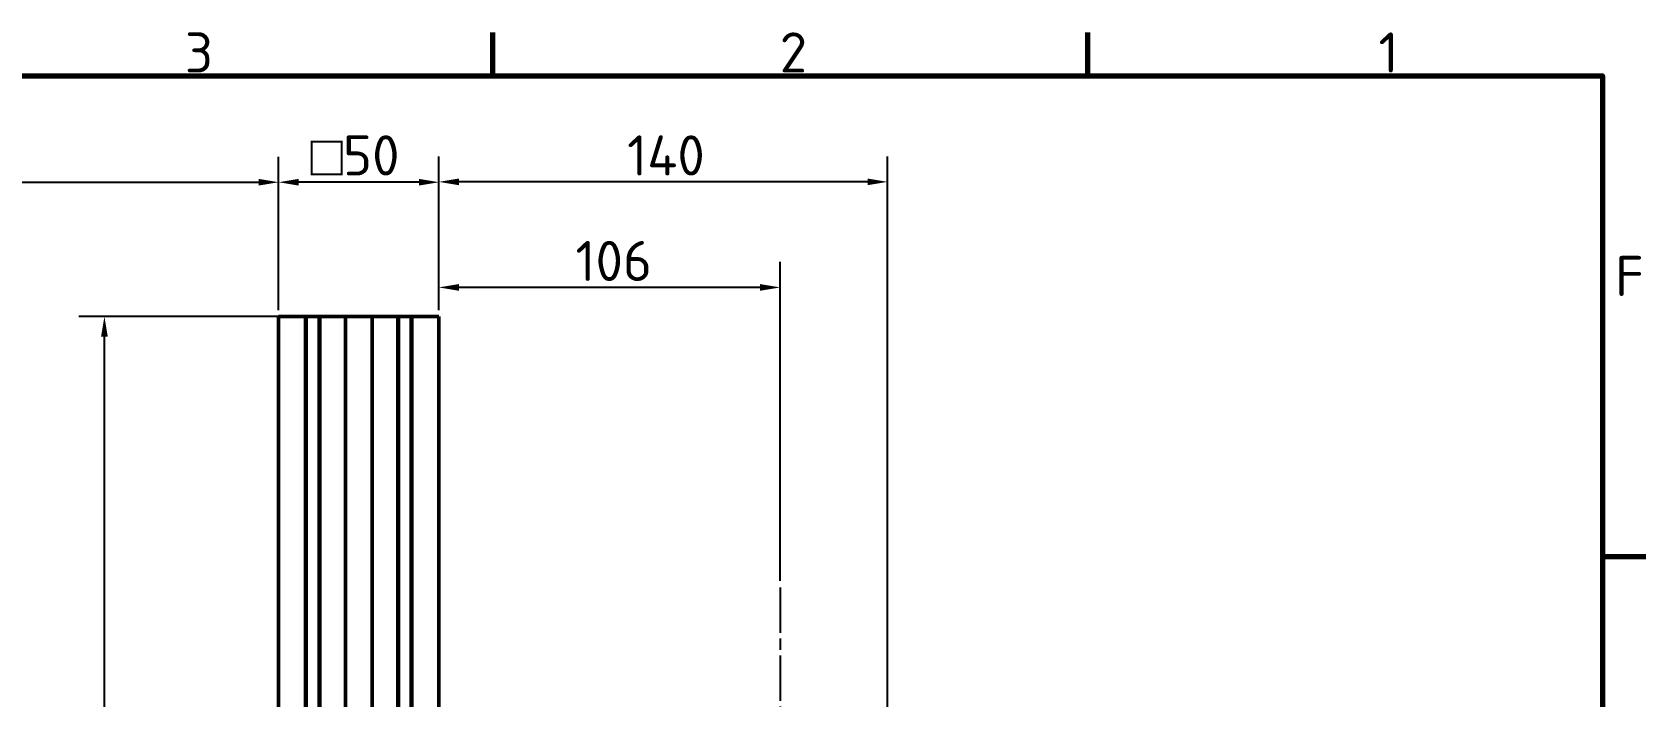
# Model space of a CAD drawing. Header units: millimetres. Extents: x 0 to 2376, y 0 to 1680.
# Drawn here: x 1552 to 2358, y 1330 to 1662 of the extents above; entities that cross this region are included whole.
import ezdxf

# ---------------------------------------------------------------- set-up
doc = ezdxf.new("R2010")
doc.units = ezdxf.units.MM
doc.header["$LTSCALE"] = 4
doc.linetypes.add('CHAIN', pattern=[0.3543, 0.2362, -0.0295, 0.0591, -0.0295])
for name, color, linetype, lineweight in [('Border (ISO)', 7, 'Continuous', 70), ('Centerline (ISO)', 7, 'Continuous', 25), ('Dimension (ISO)', 7, 'Continuous', 25), ('Visible (ISO)', 7, 'Continuous', 50)]:
    doc.layers.add(name, color=color, linetype=linetype, lineweight=lineweight)
doc.styles.add('Note Text (DIN)', font='isocpeur.ttf')
doc.dimstyles.new('AA-DT', dxfattribs={"dimscale": 4, "dimtxt": 5, "dimasz": 2.5, "dimexe": 3.175, "dimexo": 0.8, "dimgap": 0.8, "dimtad": 1, "dimdec": 0, "dimrnd": 1e-08, "dimzin": 0, "dimtxsty": 'Note Text (DIN)', "dimcen": 0.09, "dimdle": 10, "dimclrd": 5, "dimclre": 5, "dimclrt": 256, "dimadec": 0, "dimazin": 0, "dimtfac": 1, "dimtmove": 0, "dimatfit": 3, "dimfxl": 1, "dimtolj": 1, "dimtzin": 0, "dimlwd": -1, "dimlwe": -1, "dimarcsym": 0})
doc.dimstyles.new('Default (DIN)', dxfattribs={"dimscale": 4, "dimtxt": 5, "dimasz": 2.5, "dimexe": 3.175, "dimexo": 0.8, "dimgap": 0.8, "dimtad": 1, "dimdec": 0, "dimrnd": 1e-08, "dimzin": 0, "dimtxsty": 'Note Text (DIN)', "dimcen": 0.09, "dimdle": 10, "dimclrd": 5, "dimclre": 5, "dimclrt": 256, "dimadec": 0, "dimazin": 0, "dimtfac": 1, "dimtmove": 0, "dimatfit": 3, "dimfxl": 1, "dimtolj": 1, "dimtzin": 0, "dimlwd": -1, "dimlwe": -1, "dimarcsym": 0})

# ---------------------------------------------------------------- blocks, each defined once
blk = doc.blocks.new('Borders Default Border')
at = {"layer": 'Border (ISO)'}
for p, q in [((445.5, 410), (445.5, 415.4)), ((519.75, 410), (519.75, 415.4)), ((584, 350), (589.4, 350))]:
    blk.add_line(p, q, dxfattribs=at)
at = {"layer": 'Border (ISO)', "flags": 128}
blk.add_lwpolyline([(10, 10), (10, 410), (584, 410), (584, 10), (10, 10)], dxfattribs=at)
at = {"layer": 'Border (ISO)', "char_height": 5, "attachment_point": 7, "style": 'Note Text (DIN)'}
for s, insert in [('3', (407.06, 410.4)), ('2', (481.31, 410.4)), ('1', (556.05, 410.4)), ('F', (585.58, 382.5))]:
    blk.add_mtext(s, dxfattribs=dict(at, insert=insert))
blk = doc.blocks.new('*D10')
at = {"layer": 'Defpoints', "color": 0, "transparency": 16777216}
for p in [(1755.07, 1586.99), (1755.07, 1519.77), (1979.07, 1318.57)]:
    blk.add_point(p, dxfattribs=at)
at = {"layer": 'Dimension (ISO)', "color": 5, "transparency": 16777216}
for p, q in [((1755.07, 1522.97), (1755.07, 1599.69)), ((1979.07, 1321.77), (1979.07, 1599.69)), ((1969.07, 1586.99), (1765.07, 1586.99))]:
    blk.add_line(p, q, dxfattribs=at)
for points in [[(1765.07, 1588.65), (1765.07, 1585.32), (1755.07, 1586.99)], [(1969.07, 1588.65), (1969.07, 1585.32), (1979.07, 1586.99)]]:
    blk.add_solid(points, dxfattribs=at)
at = {"layer": 'Dimension (ISO)', "transparency": 16777216, "insert": (1849.07, 1610.19), "char_height": 20, "attachment_point": 1, "style": 'Note Text (DIN)'}
blk.add_mtext('\\A1;140', dxfattribs=at)
blk = doc.blocks.new('*D11')
at = {"layer": 'Defpoints', "color": 0, "transparency": 16777216}
for p in [(1675.07, 1586.81), (1675.07, 1519.77), (1755.07, 1519.77)]:
    blk.add_point(p, dxfattribs=at)
at = {"layer": 'Dimension (ISO)', "color": 5, "transparency": 16777216}
for p, q in [((1675.07, 1522.97), (1675.07, 1599.51)), ((1755.07, 1522.97), (1755.07, 1599.51)), ((1745.07, 1586.81), (1685.07, 1586.81))]:
    blk.add_line(p, q, dxfattribs=at)
for points in [[(1685.07, 1588.48), (1685.07, 1585.14), (1675.07, 1586.81)], [(1745.07, 1588.48), (1745.07, 1585.14), (1755.07, 1586.81)]]:
    blk.add_solid(points, dxfattribs=at)
at = {"layer": 'Dimension (ISO)', "transparency": 16777216, "insert": (1691.01, 1610.22), "char_height": 20, "attachment_point": 1, "style": 'Note Text (DIN)'}
blk.add_mtext('\\A1;\\fAIGDT|b0|i0;{\\H20.0000;o}\\fISOCPEUR|b0|i0;{\\H20.0000;50}', dxfattribs=at)
blk = doc.blocks.new('*D12')
at = {"layer": 'Defpoints', "color": 0, "transparency": 16777216}
for p in [(1675.07, 1586.81), (1675.07, 1519.77), (1155.07, 957.37)]:
    blk.add_point(p, dxfattribs=at)
at = {"layer": 'Dimension (ISO)', "color": 5, "transparency": 16777216}
for p, q in [((1155.07, 960.57), (1155.07, 1599.51)), ((1675.07, 1522.97), (1675.07, 1599.51)), ((1165.07, 1586.81), (1665.07, 1586.81))]:
    blk.add_line(p, q, dxfattribs=at)
for points in [[(1165.07, 1588.48), (1165.07, 1585.14), (1155.07, 1586.81)], [(1665.07, 1588.48), (1665.07, 1585.14), (1675.07, 1586.81)]]:
    blk.add_solid(points, dxfattribs=at)
at = {"layer": 'Dimension (ISO)', "transparency": 16777216, "insert": (1396.07, 1610.01), "char_height": 20, "attachment_point": 1, "style": 'Note Text (DIN)'}
blk.add_mtext('\\A1;325', dxfattribs=at)
blk = doc.blocks.new('*D14')
at = {"layer": 'Defpoints', "color": 0, "transparency": 16777216}
for p in [(1588.08, 1519.77), (1741.63, 1519.77), (1588.08, 879.77)]:
    blk.add_point(p, dxfattribs=at)
at = {"layer": 'Dimension (ISO)', "color": 5, "transparency": 16777216}
for p, q in [((1738.43, 1519.77), (1575.38, 1519.77)), ((1588.08, 889.77), (1588.08, 1509.77))]:
    blk.add_line(p, q, dxfattribs=at)
for points in [[(1586.41, 1509.77), (1589.75, 1509.77), (1588.08, 1519.77)], [(1586.41, 889.77), (1589.75, 889.77), (1588.08, 879.77)]]:
    blk.add_solid(points, dxfattribs=at)
at = {"layer": 'Dimension (ISO)', "transparency": 16777216, "insert": (1564.88, 1179.77), "char_height": 20, "attachment_point": 1, "rotation": 90, "style": 'Note Text (DIN)'}
blk.add_mtext('\\A1;400', dxfattribs=at)
blk = doc.blocks.new('*D24')
at = {"layer": 'Defpoints', "color": 0, "transparency": 16777216}
for p in [(1755.07, 1534.3), (1755.07, 1519.77), (1925.47, 1384.56)]:
    blk.add_point(p, dxfattribs=at)
at = {"layer": 'Dimension (ISO)', "color": 5, "transparency": 16777216}
for p, q in [((1755.07, 1522.97), (1755.07, 1547)), ((1925.47, 1387.76), (1925.47, 1547)), ((1915.47, 1534.3), (1765.07, 1534.3))]:
    blk.add_line(p, q, dxfattribs=at)
for points in [[(1765.07, 1535.97), (1765.07, 1532.64), (1755.07, 1534.3)], [(1915.47, 1535.97), (1915.47, 1532.64), (1925.47, 1534.3)]]:
    blk.add_solid(points, dxfattribs=at)
at = {"layer": 'Dimension (ISO)', "transparency": 16777216, "insert": (1823.27, 1557.5), "char_height": 20, "attachment_point": 1, "style": 'Note Text (DIN)'}
blk.add_mtext('\\A1;106', dxfattribs=at)

msp = doc.modelspace()

# ---------------------------------------------------------------- linework, layer by layer
at = {"layer": 'Centerline (ISO)', "linetype": 'CHAIN', "ltscale": 23.990969}
msp.add_line((1925.47, 1384.56), (1925.47, 1009.37), dxfattribs=at)
at = {"layer": 'Visible (ISO)'}
for p, q in [((1675.07, 1519.77), (1677.47, 1519.77)), ((1675.07, 1519.77), (1675.07, 959.77)), ((1688.51, 1519.77), (1677.47, 1519.77)), ((1688.83, 1519.77), (1688.51, 1519.77)), ((1688.51, 1519.77), (1688.51, 959.77)), ((1695.23, 1519.77), (1688.83, 1519.77)), ((1688.83, 1519.77), (1688.83, 959.77)), ((1695.55, 1519.77), (1695.23, 1519.77)), ((1695.23, 1519.77), (1695.23, 959.77)), ((1706.83, 1519.77), (1695.55, 1519.77)), ((1695.55, 1519.77), (1695.55, 959.77)), ((1706.83, 1519.77), (1708.43, 1519.77)), ((1711.1, 1519.77), (1708.43, 1519.77)), ((1708.43, 1519.77), (1708.43, 959.77)), ((1711.1, 1519.77), (1719.03, 1519.77)), ((1721.71, 1519.77), (1719.03, 1519.77)), ((1721.71, 1519.77), (1723.31, 1519.77)), ((1721.71, 1519.77), (1721.71, 959.77)), ((1734.59, 1519.77), (1723.31, 1519.77)), ((1734.91, 1519.77), (1734.59, 1519.77)), ((1734.59, 1519.77), (1734.59, 959.77)), ((1741.31, 1519.77), (1734.91, 1519.77)), ((1734.91, 1519.77), (1734.91, 959.77)), ((1741.63, 1519.77), (1741.31, 1519.77)), ((1741.31, 1519.77), (1741.31, 959.77)), ((1752.67, 1519.77), (1741.63, 1519.77)), ((1741.63, 1519.77), (1741.63, 959.77)), ((1752.67, 1519.77), (1755.07, 1519.77)), ((1755.07, 1519.77), (1755.07, 1297.45))]:
    msp.add_line(p, q, dxfattribs=at)

# ---------------------------------------------------------------- block references
at = {"xscale": 4, "yscale": 4, "zscale": 4}
msp.add_blockref('Borders Default Border', (0, 0), dxfattribs=at)

# ---------------------------------------------------------------- dimensions: what is measured, and where the dimension line sits
at = {"layer": 'Dimension (ISO)', "color": 5, "true_color": 0x0000ff}
for base, p1, p2, angle, dimstyle, override, picture, middle in [((1675.07, 1586.81), (1155.07, 957.37), (1675.07, 1519.77), 180, 'AA-DT', {"dimgap": 0.8, "dimdec": 0, "dimlfac": 0.625, "dimtol": 0, "dimlim": 0, "dimtp": 0, "dimtm": 0, "dimtdec": 2, "dimtofl": 0, "dimatfit": 1}, '*D12', (1415.07, 1586.81)), ((1755.07, 1586.99), (1979.07, 1318.57), (1755.07, 1519.77), 180, 'AA-DT', {"dimgap": 0.8, "dimdec": 0, "dimlfac": 0.625, "dimtol": 0, "dimlim": 0, "dimtp": 0, "dimtm": 0, "dimtdec": 2, "dimtofl": 0, "dimatfit": 1}, '*D10', (1867.07, 1586.99)), ((1755.06517476, 1534.30328732), (1925.46517476, 1384.5591105), (1755.06517476, 1519.76634961), 180, 'Default (DIN)', {"dimgap": 0.8, "dimdec": 0, "dimlfac": 0.625, "dimtol": 0, "dimlim": 0, "dimtp": 0, "dimtm": 0, "dimtdec": 2, "dimtofl": 0, "dimatfit": 1}, '*D24', (1840.26517476, 1534.30328732)), ((1588.08, 1519.77), (1588.08, 879.77), (1741.63, 1519.77), 90, 'AA-DT', {"dimgap": 0.8, "dimdec": 0, "dimlfac": 0.625, "dimse1": 1, "dimtol": 0, "dimlim": 0, "dimtp": 0, "dimtm": 0, "dimtdec": 2, "dimtofl": 0, "dimatfit": 1}, '*D14', (1588.08, 1199.77))]:
    dim = msp.add_linear_dim(base=base, p1=p1, p2=p2, angle=angle, dimstyle=dimstyle, override=override, dxfattribs=at)
    dim.commit()
    dim.dimension.update_dxf_attribs({"geometry": picture, "text_midpoint": middle, "dimtype": 160})
dim = msp.add_linear_dim(base=(1675.07, 1586.81), p1=(1755.07, 1519.77), p2=(1675.07, 1519.77), angle=180, text='\\fAIGDT|b0|i0;{\\H20.0000;o}\\fISOCPEUR|b0|i0;{\\H20.0000;<>}', dimstyle='AA-DT', override={"dimgap": 0.8, "dimdec": 0, "dimlfac": 0.625, "dimtol": 0, "dimlim": 0, "dimtp": 0, "dimtm": 0, "dimtdec": 2, "dimtofl": 0, "dimatfit": 1}, dxfattribs=at)
dim.commit()
dim.dimension.update_dxf_attribs({"geometry": '*D11', "text_midpoint": (1715.07, 1586.81), "dimtype": 160})

doc.saveas('drawing.dxf')
